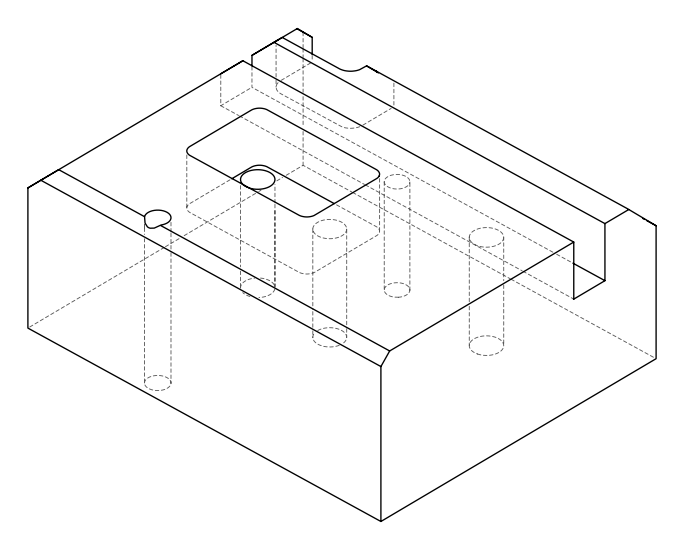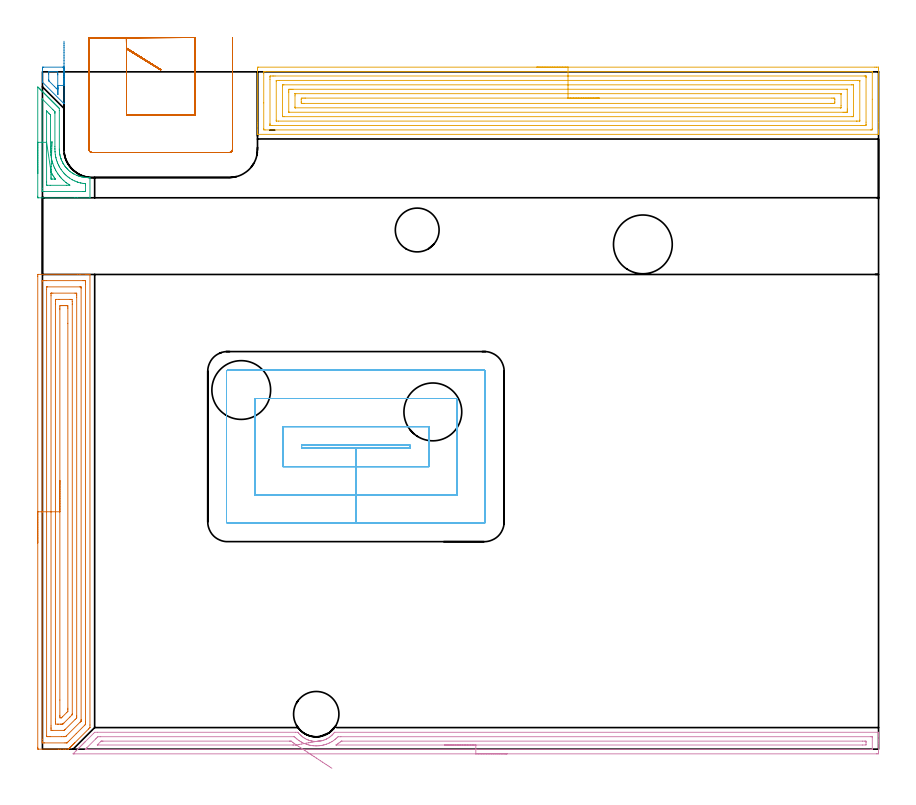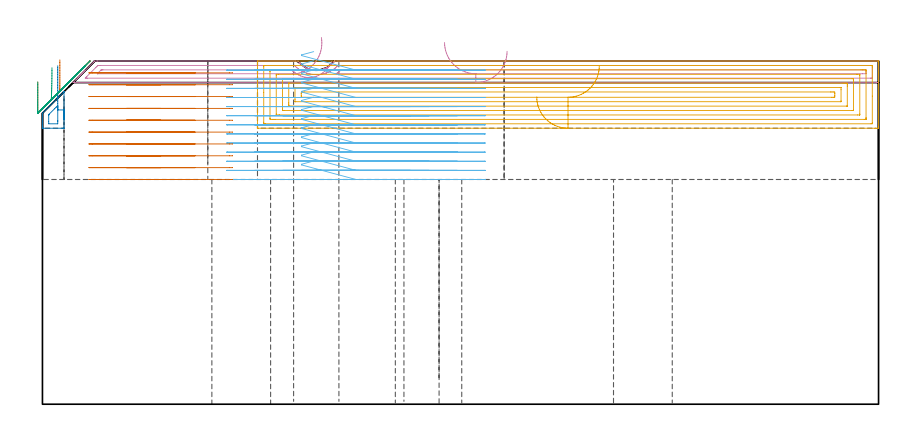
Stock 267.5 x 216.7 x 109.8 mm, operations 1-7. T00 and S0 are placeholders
(PLAN: 22 operations, 13 tool changes, 69 min)
(1 AREA_MILL | FG_CHAMFER_SURFACE | UGT0205_001 | 7.56 min | 22229 mm3)
(2 AREA_MILL_1 | FG_CHAMFER_SURFACE_1 | UGT0205_001 | 0.39 min | 3417 mm3)
(3 AREA_MILL_2 | FG_CHAMFER_SURFACE_2 | UGT0205_001 | 1.26 min | 4508 mm3)
(4 AREA_MILL_3 | FG_CHAMFER_SURFACE_3 | UGT0205_001 | 6.35 min | 6031 mm3)
(5 AREA_MILL_4 | FG_CHAMFER_SURFACE_4 | UGT0205_001 | 13.05 min | 47799 mm3)
(6 MILL_RECTANGULAR_POCKET | POCKET_RECTANGULAR_STRAIGHT | NXT0201_011 | Follow Part, ap 3, ae 75% | 18.63 min | 217166 mm3)
(7 MILL_SLOT | SLOT_PARTIAL_RECTANGULAR | NXT0201_012 | Follow Part, ap 4, ae 75% | 5.95 min | 73618 mm3)
(8 MILL_RECTANGULAR_SLOT | SLOT_RECTANGULAR | NXT0201_012 | Follow Part, ap 4, ae 75% | 12.33 min | 246366 mm3)
(9 INDEXABLE_INSERT_DRILL_THROUGH_HOLE_FROM_SOLID | STEP1HOLE | NXT0302_008 | 0.31 min | 19269 mm3)
(10 SPOT_DRILL | STEP1HOLE_1 | NXT0321_9005460120000 | 0.04 min | 19 mm3)
(11 SPOT_DRILL_1 | STEP1HOLE_2 | NXT0321_9005460120000 | 0.06 min | 186 mm3)
(12 SPOT_DRILL_2 | STEP1HOLE_3 | NXT0321_9005460120000 | 0.06 min | 132 mm3)
(13 SPOT_DRILL_3 | STEP1HOLE_4 | NXT0321_9005460120000 | 0.03 min | 63 mm3)
(14 DRILL_THROUGH_HOLE_INTO_CENTER | STEP1HOLE_1 | NXT0301_042 | 0.32 min | 2804 mm3)
(15 DRILL_TO_ENLARGE_THROUGH_HOLE | STEP1HOLE_1 | NXT0301_104 | 0.32 min | 8207 mm3)
(16 DRILL_THROUGH_HOLE_INTO_CENTER_1 | STEP1HOLE_2 | NXT0301_065 | 0.32 min | 4876 mm3)
(17 DRILL_TO_ENLARGE_THROUGH_HOLE_1 | STEP1HOLE_2 | UGT0301_256 | 0.33 min | 14879 mm3)
(18 DRILL_THROUGH_HOLE_INTO_CENTER_2 | STEP1HOLE_3 | NXT0301_065 | 0.32 min | 4855 mm3)
(19 DRILL_TO_ENLARGE_THROUGH_HOLE_2 | STEP1HOLE_3 | UGT0301_256 | 0.33 min | 14941 mm3)
(20 DRILL_BLIND_HOLE_INTO_CENTER | STEP1HOLE_4 | NXT0301_030 | 0.05 min | 217 mm3)
(21 GUN_DRILL_THROUGH_HOLE | STEP1HOLE_4 | UGT0307_001 | 0.52 min | 1968 mm3)
(22 SPADE_DRILL_TO_ENLARGE_THROUGH_HOLE | STEP1HOLE_4 | UGT0306_005 | 0.47 min | 15860 mm3)
(TOOL UGT0205_001 | Chamfer Mill 20 x 3 x 45 deg. | D20 FL50 Z2)
(TOOL NXT0201_011 | ENDMILL 12mm [2P460-1200-NA 1630] | D12 FL38 Z6)
(TOOL NXT0201_012 | ENDMILL 16mm [2P460-1600-NA 1630] | D16 FL38 Z6)
(TOOL NXT0302_008 | Index. Insert Drill 18.5mm [880-D1850L25-05] | D18.5 PA176 FL93 Z2)
(TOOL NXT0321_9005460120000 | NC Spot Drill, 142deg, 12mm, Carbide, Uncoated | D12 PA142 FL30 Z2)
(TOOL NXT0301_042 | Carbide Drill 7.1mm [860.1-0710-057A1-MM 2214] | D7.1 PA140 FL85 Z2)
(TOOL NXT0301_104 | Carbide Drill 14mm [860.1-1400-112A1-MM 2214] | D14 PA140 FL123 Z2)
(TOOL NXT0301_065 | Carbide Drill 9.4mm [860.1-0940-075A1-MM 2214] | D9.4 PA140 FL98 Z2)
(TOOL UGT0301_256 | Twist Drill 18.8 mm | D18.8 PA118 FL135 Z2)
(TOOL NXT0301_030 | Carbide Drill 5.9mm [860.1-0590-018A1-MM 2214] | D5.9 PA140 FL28 Z2)
(TOOL UGT0307_001 | Gun Drill 5 mm | D5 PA130 FL24 Z1)
(TOOL UGT0306_005 | Spade Drill 14.5mm | D14.5 PA132 FL10 Z2)
(OP 1 AREA_MILL)
G17 G21 G94 G90
T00 M6
G54
G17 G0 G90 X-1.5 Y65.95 S1061 M3
G43 Z119.8 H0
Z103.1
G94 G1 Y65.988 Z102.228 F250.
Y66.102 Z101.363
Y66.291 Z100.512
Y66.553 Z99.68
Y66.887 Z98.874
Y67.29 Z98.1
Y67.758 Z97.364
Y68.29 Z96.672
Y68.879 Z96.029
Y69.522 Z95.44
Y70.214 Z94.908
Y70.95 Z94.44
Y71.724 Z94.037
Y72.53 Z93.703
Y73.362 Z93.441
Y74.214 Z93.252
Y75.078 Z93.138
Y75.95 Z93.1
Y151.304
X-1.495 Y151.765 Z93.103
X-1.492 Y151.89 Z93.106
X-1.362 Y151.9 Z93.235
X11.25 Z105.844
X11.834 Z106.431
X12.13 Z106.726
X13.89 Z108.484
X14.481 Z109.08
X14.77 Z109.369
X14.912 Y151.899 Z109.511
X15.194 Y151.89 Z109.793
X15.2 Y151.75 Z109.8
Y7.73
X15.195 Y6.916 Z109.794
X15.194 Y6.899 Z109.792
X15.137 Y6.838 Z109.736
X14.77 Y6.469 Z109.368
X10.37 Y2.068 Z104.966
X10.235 Y1.933 Z104.832
X10.067 Y1.766 Z104.665
X9.93 Y1.628 Z104.526
X9.789 Y1.488 Z104.386
X9.633 Y1.332 Z104.231
X9.49 Y1.188 Z104.085
X9.343 Y1.042 Z103.941
X9.199 Y0.898 Z103.796
X9.05 Y0.748 Z103.645
X8.897 Y0.596 Z103.495
X8.765 Y0.463 Z103.362
X8.61 Y0.307 Z103.205
X8.45 Y0.15 Z103.048
X8.307 Y0.01 Z102.904
X8.242 Y0. Z102.841
X7.442 Z102.041
X6.85 Z101.445
X5.674 Z100.271
X5.09 Z99.684
X-1.28 Z93.317
X-1.363 Y0.002 Z93.234
X-1.492 Y0.01 Z93.105
X-1.499 Y0.139 Z93.099
X-1.5 Y0.596 Z93.1
Y75.95
X-0.086 Z94.514
X-0.085 Y149.717 Z94.515
X-0.084 Y149.815 Z94.516
X-0.082 Y149.864 Z94.518
X-0.08 Y149.881 Z94.52
X-0.057 Y149.89 Z94.543
X0.318 Y149.898 Z94.918
X0.69 Y149.899 Z95.29
X1.196 Y149.9 Z95.796
X13.01 Y149.899 Z107.61
X13.519 Y149.896 Z108.119
X13.7 Y149.89 Z108.3
X13.779 Y149.87 Z108.379
X13.784 Y149.628 Z108.384
X13.785 Y149.521 Z108.385
X13.786 Y148.734 Z108.386
X13.785 Y8.622 Z108.385
X13.783 Y8.228 Z108.383
X13.78 Y8.032 Z108.38
X13.778 Y7.94 Z108.378
X13.732 Y7.89 Z108.332
X13.579 Y7.73 Z108.179
X10.81 Y4.959 Z105.41
X8.61 Y2.759 Z103.21
X8.23 Y2.379 Z102.83
X7.977 Y2.129 Z102.577
X7.893 Y2.05 Z102.493
X7.862 Y2.024 Z102.462
X7.823 Y2.01 Z102.423
X7.73 Y2.007 Z102.33
X7.223 Y2.001 Z101.823
X0.69 Z95.29
X0.181 Y2.004 Z94.781
X0. Y2.01 Z94.6
X-0.079 Y2.03 Z94.521
X-0.084 Y2.272 Z94.516
X-0.085 Y2.379 Z94.515
X-0.086 Y3.166 Z94.514
Y75.95
X1.328 Z95.928
X1.329 Y147.09 Z95.929
X1.331 Y147.737 Z95.931
X1.334 Y147.859 Z95.934
X1.335 Y147.882 Z95.935
X1.357 Y147.89 Z95.957
X1.413 Y147.897 Z96.013
X1.57 Y147.899 Z96.17
X11.97 Z106.57
X12.13 Y147.895 Z106.73
X12.29 Y147.89 Z106.89
X12.365 Y147.875 Z106.965
X12.368 Y147.818 Z106.968
X12.369 Y147.737 Z106.969
X12.371 Y147.493 Z106.971
Y9.513
X12.369 Y9.271 Z106.969
X12.364 Y9.024 Z106.964
X12.36 Y8.97 Z106.96
X12.339 Y8.946 Z106.939
X12.284 Y8.887 Z106.884
X12.13 Y8.729 Z106.73
X12.077 Y8.676 Z106.677
X7.647 Y4.247 Z102.247
X7.562 Y4.163 Z102.162
X7.417 Y4.028 Z102.017
X7.171 Y4.01 Z101.771
X7.009 Y4.002 Z101.609
X6.85 Y4.001 Z101.45
X6.131 Y4. Z100.731
X2.45 Z97.05
X1.73 Y4.001 Z96.33
X1.57 Y4.005 Z96.17
X1.41 Y4.01 Z96.01
X1.335 Y4.025 Z95.935
X1.332 Y4.082 Z95.932
X1.33 Y4.163 Z95.93
X1.329 Y4.407 Z95.929
X1.328 Y75.95 Z95.928
X2.743 Z97.343
Y145.062
X2.745 Y145.655 Z97.345
X2.748 Y145.855 Z97.348
X2.749 Y145.883 Z97.349
X2.763 Y145.89 Z97.363
X2.813 Y145.894 Z97.413
X2.917 Y145.897 Z97.517
X3.33 Y145.9 Z97.93
X10.423 Y145.899 Z105.023
X10.79 Y145.89 Z105.39
X10.95 Y145.875 Z105.55
X10.952 Y145.784 Z105.552
X10.956 Y145.359 Z105.556
X10.957 Y145.062 Z105.557
Y144.466
Y10.702
X10.956 Y10.405 Z105.556
X10.953 Y10.108 Z105.553
X10.95 Y10.035 Z105.55
X10.945 Y10.006 Z105.545
X10.927 Y9.984 Z105.527
X10.858 Y9.911 Z105.458
X10.465 Y9.513 Z105.065
X7.316 Y6.366 Z101.916
X7.159 Y6.211 Z101.759
X7.034 Y6.089 Z101.634
X6.951 Y6.012 Z101.551
X6.85 Y6.004 Z101.45
X6.796 Y6.001 Z101.396
X3.277 Z97.877
X2.91 Y6.01 Z97.51
X2.749 Y6.025 Z97.349
X2.748 Y6.116 Z97.348
X2.744 Y6.541 Z97.344
X2.743 Y6.838 Z97.343
Y7.434
Y75.95
X4.157 Z98.757
Y142.44
X4.16 Y143.278 Z98.76
X4.162 Y143.327 Z98.762
X4.21 Y143.89 Z98.81
X4.48 Y143.896 Z99.08
X5.09 Y143.899 Z99.69
X5.357 Y143.9 Z99.957
X8.878 Y143.898 Z103.478
X9.49 Y143.89 Z104.09
X9.538 Y143.278 Z104.138
X9.54 Y143.227 Z104.14
X9.543 Y142.386 Z104.143
Y142.333
Y11.243
X9.541 Y11.189 Z104.141
X9.536 Y11.082 Z104.136
X9.531 Y11.041 Z104.131
X9.521 Y11.026 Z104.121
X9.49 Y10.991 Z104.09
X8.758 Y10.256 Z103.358
X6.85 Y8.35 Z101.45
X6.538 Y8.046 Z101.138
X6.502 Y8.013 Z101.102
X6.43 Y8.008 Z101.03
X6.277 Y8.004 Z100.877
X5.97 Y8.001 Z100.57
X5.703 Y8. Z100.303
X5.09 Y8.001 Z99.69
X4.822 Y8.002 Z99.422
X4.21 Y8.01 Z98.81
X4.162 Y8.622 Z98.762
X4.16 Y8.673 Z98.76
X4.157 Y9.513 Z98.757
Y9.567
Y75.95
X5.571 Z100.171
Y140.603
X5.572 Y141.006 Z100.172
X5.575 Y141.495 Z100.175
X5.578 Y141.892 Z100.178
X5.97 Y141.896 Z100.57
X6.451 Y141.899 Z101.051
X6.85 Y141.9 Z101.45
X7.331 Y141.899 Z101.931
X7.73 Y141.895 Z102.33
X8.122 Y141.889 Z102.722
X8.125 Y141.495 Z102.725
X8.128 Y141.091 Z102.728
X8.129 Y136.241 Z102.729
Y13.081
X8.127 Y12.678 Z102.727
X8.123 Y12.189 Z102.723
X8.122 Y12.092 Z102.722
X8.065 Y12.025 Z102.665
X7.98 Y11.935 Z102.58
X7.73 Y11.679 Z102.33
X6.457 Y10.405 Z101.057
X6.211 Y10.161 Z100.811
X6.129 Y10.083 Z100.729
X6.064 Y10.024 Z100.664
X5.97 Y10.01 Z100.57
X5.578 Y10.011 Z100.178
X5.575 Y10.405 Z100.175
X5.572 Y10.809 Z100.172
X5.571 Y15.717 Z100.171
Y75.95
Y76.822 Z100.209
Y77.686 Z100.323
Y78.538 Z100.512
Y79.37 Z100.774
Y80.176 Z101.108
Y80.95 Z101.511
Y81.686 Z101.98
Y82.378 Z102.511
Y83.021 Z103.1
Y83.61 Z103.743
Y84.142 Z104.435
Y84.61 Z105.171
Y85.013 Z105.945
Y85.347 Z106.751
Y85.609 Z107.583
Y85.798 Z108.435
Y85.912 Z109.299
Y85.95 Z110.171
G0 Z119.8
M5
M2
(OP 2 AREA_MILL_1)
G17 G21 G94 G90
T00 M6
G54
G17 G0 G90 X6.9 Y226.492 S1061 M3
G43 Z119.8 H0
Z94.15
G94 G1 Y225.849 Z93.56 F250.
Y225.157 Z93.029
Y224.421 Z92.561
Y223.648 Z92.158
Y222.842 Z91.824
Y222.01 Z91.562
Y221.158 Z91.373
Y220.293 Z91.259
Y219.421 Z91.221
Y218.55 Z91.259
Y217.685 Z91.373
Y216.833 Z91.561
Y216.001 Z91.824
Y215.195 Z92.158
Y214.421 Z92.56
Y213.686 Z93.029
Y212.994 Z93.56
Y212.35 Z94.149
Y206.538 Z99.961
Y206.51 Z99.986
X6.897
X6.888 Y206.512 Z99.983
X6.847 Y206.551 Z99.945
X6.769 Y206.631 Z99.868
X6.719 Y206.681 Z99.818
X0.001 Y213.399 Z93.101
X0. Y217.558 Z88.941
X0.005 Y218.193 Z88.307
X0.124 Y218.196 Z88.304
X0.382 Y218.2 Z88.3
X6.518
X6.879 Y218.193 Z88.302
X6.89 Y218.191 Z88.304
X6.9 Y218.172 Z88.323
Y214.511 Z91.984
Y214.124 Z92.37
Y213.351 Z93.149
Y212.35 Z94.149
X4.9 Z94.15
X4.899 Y211.463 Z95.037
Y211.328 Z95.172
X4.892 Y211.19 Z95.31
X4.88 Y210.981 Z95.519
X4.765 Y211.089 Z95.411
X4.387 Y211.463 Z95.037
X3.888 Y211.961 Z94.539
X2.135 Y213.716 Z92.784
X2.04 Y213.818 Z92.682
X2.018 Y213.844 Z92.656
X2.01 Y213.897 Z92.603
X2.005 Y213.987 Z92.513
X2.001 Y214.124 Z92.376
Y216.034 Z90.466
X2.01 Y216.785 Z89.715
X4.89
X4.899 Y216.034 Z90.466
X4.9 Y215.898 Z90.602
Y215.761 Z90.739
Y212.35 Z94.15
Y211.761 Z94.793
Y211.23 Z95.485
Y210.761 Z96.221
Y210.358 Z96.995
Y210.024 Z97.801
Y209.762 Z98.633
Y209.573 Z99.484
Y209.459 Z100.349
Y209.421 Z101.221
Y209.459 Z102.092
Y209.573 Z102.957
Y209.762 Z103.809
Y210.024 Z104.641
Y210.358 Z105.447
Y210.761 Z106.221
Y211.23 Z106.957
Y211.761 Z107.649
Y212.35 Z108.292
G0 Z119.8
M5
M2
(OP 3 AREA_MILL_2)
G17 G21 G94 G90
T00 M6
G54
G17 G0 G90 X-1.5 Y184.15 S1061 M3
G43 Z119.8 H0
Z103.1
G94 G1 Y184.188 Z102.228 F250.
Y184.302 Z101.364
Y184.491 Z100.512
Y184.753 Z99.68
Y185.087 Z98.874
Y185.49 Z98.1
Y185.958 Z97.364
Y186.489 Z96.672
Y187.079 Z96.029
Y187.722 Z95.44
Y188.414 Z94.908
Y189.15 Z94.44
Y189.924 Z94.037
Y190.73 Z93.703
Y191.562 Z93.441
Y192.413 Z93.252
Y193.278 Z93.138
Y194.15 Z93.1
Y211.691
X-1.492 Y211.881 Z93.106
X-1.297 Y211.697 Z93.303
X-1.267 Y211.667 Z93.333
X-1.07 Y211.471 Z93.527
X-1.002 Y211.402 Z93.597
X-0.845 Y211.245 Z93.754
X-0.776 Y211.178 Z93.82
X-0.707 Y211.107 Z93.892
X-0.553 Y210.953 Z94.046
X-0.483 Y210.885 Z94.113
X-0.412 Y210.813 Z94.187
X-0.261 Y210.662 Z94.338
X-0.19 Y210.591 Z94.407
X-0.117 Y210.518 Z94.482
X0.031 Y210.37 Z94.63
X0.104 Y210.298 Z94.7
X0.178 Y210.223 Z94.777
X0.322 Y210.078 Z94.921
X0.397 Y210.005 Z94.993
X0.473 Y209.928 Z95.072
X0.614 Y209.786 Z95.213
X0.69 Y209.711 Z95.287
X0.767 Y209.633 Z95.367
X0.906 Y209.495 Z95.505
X0.984 Y209.418 Z95.58
X1.062 Y209.338 Z95.662
X1.198 Y209.203 Z95.797
X1.277 Y209.125 Z95.873
X1.357 Y209.043 Z95.956
X1.489 Y208.911 Z96.089
X1.57 Y208.831 Z96.167
X1.652 Y208.748 Z96.251
X1.781 Y208.619 Z96.38
X1.864 Y208.538 Z96.46
X1.947 Y208.453 Z96.546
X2.073 Y208.328 Z96.672
X2.157 Y208.245 Z96.753
X2.242 Y208.158 Z96.841
X2.365 Y208.036 Z96.964
X2.45 Y207.952 Z97.046
X2.537 Y207.863 Z97.136
X2.656 Y207.744 Z97.256
X2.744 Y207.658 Z97.34
X2.832 Y207.568 Z97.431
X2.948 Y207.452 Z97.547
X3.037 Y207.365 Z97.633
X3.127 Y207.274 Z97.726
X3.24 Y207.16 Z97.839
X3.33 Y207.072 Z97.926
X3.422 Y206.979 Z98.021
X3.532 Y206.869 Z98.131
X3.624 Y206.778 Z98.22
X3.717 Y206.684 Z98.316
X3.823 Y206.577 Z98.423
X3.917 Y206.485 Z98.513
X4.011 Y206.389 Z98.611
X4.115 Y206.285 Z98.714
X4.21 Y206.192 Z98.806
X4.306 Y206.094 Z98.906
X4.407 Y205.993 Z99.006
X4.503 Y205.898 Z99.1
X4.601 Y205.799 Z99.201
X4.699 Y205.702 Z99.298
X4.797 Y205.605 Z99.393
X4.896 Y205.504 Z99.496
X4.99 Y205.41 Z99.59
X5.09 Y205.312 Z99.686
X5.191 Y205.209 Z99.79
X5.265 Y205.133 Z99.864
X5.405 Y204.988 Z99.995
X5.4 Y204.345 Z100.
X5.404 Y191.946 Z100.001
X5.405 Y191.891 Z100.002
X5.41 Y191.753
X5.416 Y191.505 Z100.01
X5.438 Y191.164 Z100.035
X5.446 Y191.064 Z100.042
X5.498 Y190.622 Z100.096
X5.572 Y190.182 Z100.168
X5.575 Y190.169 Z100.171
X5.641 Y189.848 Z100.241
X5.724 Y189.516 Z100.323
X5.789 Y189.3 Z100.387
X5.918 Y188.919 Z100.517
X5.939 Y188.858 Z100.537
X5.97 Y188.778 Z100.568
X6.108 Y188.419 Z100.708
X6.321 Y187.957 Z100.917
X6.496 Y187.606 Z101.096
X6.531 Y187.537 Z101.131
X6.599 Y187.417 Z101.199
X6.839 Y187.032 Z101.438
X7.092 Y186.655 Z101.691
X7.143 Y186.586 Z101.743
X7.281 Y186.402 Z101.878
X7.476 Y186.157 Z102.072
X7.58 Y186.04 Z102.175
X7.73 Y185.869 Z102.326
X7.813 Y185.773 Z102.411
X7.84 Y185.745 Z102.439
X7.915 Y185.668 Z102.514
X8.023 Y185.559 Z102.619
X8.078 Y185.502 Z102.675
X8.352 Y185.243 Z102.948
X8.759 Y184.892 Z103.358
X8.989 Y184.712 Z103.589
X9.226 Y184.542 Z103.825
X9.415 Y184.418 Z104.015
X9.645 Y184.267 Z104.245
X9.766 Y184.194 Z104.366
X9.93 Y184.097 Z104.526
X10.074 Y184.01 Z104.672
X10.977 Y183.589 Z105.576
X11.413 Y183.419 Z106.012
X11.593 Y183.36 Z106.192
X11.853 Y183.277 Z106.451
X12.13 Y183.201 Z106.727
X12.393 Y183.128 Z106.992
X12.563 Y183.094 Z107.163
X12.728 Y183.061 Z107.328
X13.01 Y183.016 Z107.608
X13.166 Y182.991 Z107.764
X13.22 Y182.985 Z107.819
X13.605 Y182.941 Z108.202
X13.89 Y182.923 Z108.486
X14.043 Y182.913 Z108.639
X14.253 Y182.908 Z108.849
X14.481 Y182.902 Z109.077
X14.77 Y182.901 Z109.364
X14.956 Y182.899 Z109.551
X15.196 Y182.89 Z109.79
X15.2 Y182.648 Z109.8
Y176.455
X15.195 Y176.41 Z109.793
X15.093 Y176.4 Z109.691
X11.14 Z105.739
X10.37 Z104.963
X-1.28 Z93.316
X-1.459 Y176.404 Z93.137
X-1.492 Y176.41 Z93.104
X-1.498 Y176.444 Z93.098
X-1.5 Y176.897 Z93.1
Y194.15
X-0.086 Z94.514
X-0.085 Y207.863 Z94.515
X-0.083 Y207.964 Z94.517
X-0.08 Y208.012 Z94.52
X-0.079 Y208.017 Z94.521
X-0.067 Y208.009 Z94.533
X-0.024 Y207.971 Z94.576
X0.087 Y207.863 Z94.687
X3.33 Y204.62 Z97.93
X3.623 Y204.324 Z98.223
X3.921 Y204.018 Z98.521
X3.979 Y203.949 Z98.579
X3.981 Y203.912 Z98.581
X3.984 Y203.83 Z98.584
X3.986 Y203.666 Z98.586
Y203.44
X3.988 Y192.823 Z98.588
X3.991 Y192.159 Z98.591
X3.995 Y191.938 Z98.595
X4.017 Y191.248 Z98.617
X4.031 Y191.053 Z98.631
X4.11 Y190.27 Z98.71
X4.124 Y190.169 Z98.724
X4.21 Y189.642 Z98.81
X4.285 Y189.284 Z98.885
X4.294 Y189.242 Z98.894
X4.308 Y189.186 Z98.908
X4.428 Y188.739 Z99.028
X4.533 Y188.399 Z99.133
X4.701 Y187.906 Z99.301
X4.854 Y187.514 Z99.454
X5.09 Y186.972 Z99.69
X5.22 Y186.695 Z99.82
X5.253 Y186.63 Z99.853
X5.43 Y186.288 Z100.03
X5.765 Y185.745 Z100.365
X5.97 Y185.435 Z100.57
X6.388 Y184.86 Z100.988
X6.85 Y184.313 Z101.45
X7.01 Y184.136 Z101.61
X7.163 Y183.975 Z101.763
X7.453 Y183.697 Z102.053
X7.73 Y183.447 Z102.33
X8.153 Y183.091 Z102.753
X8.61 Y182.752 Z103.21
X9.459 Y182.206 Z104.059
X9.49 Y182.188 Z104.09
X9.534 Y182.162 Z104.134
X10.37 Y181.776 Z104.97
X11.1 Y181.471 Z105.7
X11.25 Y181.421 Z105.85
X11.559 Y181.321 Z106.159
X12.13 Y181.173 Z106.73
X12.322 Y181.127 Z106.922
X13.01 Y181.013 Z107.61
X13.363 Y180.966 Z107.963
X13.677 Y180.929 Z108.277
X13.736 Y180.921 Z108.336
X13.779 Y180.903 Z108.379
X13.781 Y180.836 Z108.381
X13.785 Y180.542 Z108.385
Y178.667
X13.782 Y178.472 Z108.382
X13.779 Y178.425 Z108.379
X13.777 Y178.41 Z108.377
X13.717 Y178.407 Z108.317
X13.541 Y178.403 Z108.141
X13.275 Y178.4 Z107.875
X13.01 Z107.61
X0.425 Z95.025
X0.159 Y178.403 Z94.759
X-0.018 Y178.407 Z94.582
X-0.077 Y178.41 Z94.523
X-0.079 Y178.425 Z94.521
X-0.082 Y178.472 Z94.518
X-0.084 Y178.667 Z94.516
X-0.086 Y179.447 Z94.514
Y194.15
X1.328 Z95.928
X1.329 Y203.926 Z95.929
X1.332 Y204.088 Z95.932
X1.335 Y204.144 Z95.935
X1.337 Y204.152 Z95.937
X1.346 Y204.145 Z95.946
X1.406 Y204.09 Z96.006
X1.57 Y203.93 Z96.17
X2.059 Y203.44 Z96.659
X2.45 Y203.039 Z97.05
X2.565 Y202.917 Z97.165
X2.569 Y202.677 Z97.169
X2.571 Y202.555 Z97.171
X2.574 Y192.699 Z97.174
X2.577 Y191.938 Z97.177
X2.58 Y191.808 Z97.18
X2.61 Y191.053 Z97.21
X2.621 Y190.881 Z97.221
X2.693 Y190.169 Z97.293
X2.723 Y189.895 Z97.323
X2.822 Y189.284 Z97.422
X2.914 Y188.818 Z97.514
X3.011 Y188.399 Z97.611
X3.092 Y188.084 Z97.692
X3.225 Y187.62 Z97.825
X3.259 Y187.514 Z97.859
X3.33 Y187.308 Z97.93
X3.584 Y186.63 Z98.184
X3.766 Y186.191 Z98.366
X3.972 Y185.745 Z98.572
X4.21 Y185.268 Z98.81
X4.438 Y184.86 Z99.038
X4.795 Y184.272 Z99.395
X4.997 Y183.975 Z99.597
X5.09 Y183.846 Z99.69
X5.41 Y183.415 Z100.01
X5.673 Y183.091 Z100.273
X5.81 Y182.93 Z100.41
X5.97 Y182.747 Z100.57
X6.491 Y182.206 Z101.091
X6.85 Y181.869 Z101.45
X7.494 Y181.321 Z102.094
X7.73 Y181.147 Z102.33
X8.301 Y180.747 Z102.901
X8.61 Y180.545 Z103.21
X8.775 Y180.436 Z103.375
X8.641 Y180.405 Z103.241
X8.61 Y180.403 Z103.21
X7.766 Y180.4 Z102.366
X2.486 Z97.086
X1.605 Y180.402 Z96.205
X1.57 Y180.405 Z96.17
X1.335 Y180.436 Z95.935
X1.333 Y180.676 Z95.933
X1.329 Y181.321 Z95.929
Y181.564
X1.328 Y194.15 Z95.928
X2.749 Y184.657 Z97.349
X2.828 Y184.539 Z97.428
X2.848 Y184.505 Z97.448
X2.901 Y184.407 Z97.501
X3.13 Y183.975 Z97.73
X3.33 Y183.617 Z97.93
X3.654 Y183.091 Z98.254
X3.871 Y182.75 Z98.471
X4.095 Y182.413 Z98.695
X4.096 Y182.41 Z98.696
X4.084 Y182.407 Z98.684
X4.043 Y182.403 Z98.643
X3.938 Y182.401 Z98.538
X3.137 Y182.4 Z97.737
X2.915 Y182.403 Z97.515
X2.804 Y182.407 Z97.404
X2.754 Y182.41 Z97.354
X2.75 Y182.442 Z97.35
X2.745 Y182.794 Z97.345
X2.743 Y183.091 Z97.343
Y183.681
Y183.975
X2.744 Y184.378 Z97.344
X2.746 Y184.563 Z97.346
X2.749 Y184.657 Z97.349
X2.776 Y185.527 Z97.414
X2.802 Y186.387 Z97.554
X2.827 Y187.232 Z97.768
X2.852 Y188.056 Z98.056
X2.877 Y188.851 Z98.414
X2.9 Y189.612 Z98.84
X2.922 Y190.333 Z99.331
X2.942 Y191.008 Z99.883
X2.961 Y191.633 Z100.491
X2.978 Y192.202 Z101.152
X2.994 Y192.711 Z101.86
X3.007 Y193.157 Z102.61
X3.019 Y193.536 Z103.395
X3.028 Y193.845 Z104.211
X3.036 Y194.082 Z105.051
X3.041 Y194.245 Z105.908
X3.043 Y194.333 Z106.776
X3.044 Y194.344 Z107.648
G0 Z119.8
M5
M2
(OP 4 AREA_MILL_3)
G17 G21 G94 G90
T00 M6
G54
G17 G0 G90 X148.65 Y-1.5 S1061 M3
G43 Z119.8 H0
Z112.9
G94 G1 X148.612 Z112.028 F250.
X148.498 Z111.164
X148.309 Z110.312
X148.047 Z109.48
X147.713 Z108.674
X147.31 Z107.9
X146.842 Z107.164
X146.311 Z106.472
X145.721 Z105.829
X145.078 Z105.24
X144.386 Z104.709
X143.65 Z104.24
X142.876 Z103.837
X142.07 Z103.503
X141.238 Z103.241
X140.387 Z103.052
X139.522 Z102.938
X138.65 Z102.9
X10.307
X9.975 Y-1.498 Z102.902
X9.814 Y-1.495 Z102.905
X9.808 Y-1.492 Z102.907
X10.766 Y-0.533 Z103.864
X10.868 Y-0.43 Z103.966
X11.198 Y-0.102 Z104.298
X11.419 Y0.119 Z104.518
X11.642 Y0.343 Z104.741
X11.762 Y0.463 Z104.86
X11.934 Y0.635 Z105.033
X12.209 Y0.909 Z105.307
X12.371 Y1.073 Z105.468
X12.53 Y1.231 Z105.629
X12.655 Y1.356 Z105.754
X12.809 Y1.512 Z105.907
X12.96 Y1.661 Z106.059
X13.102 Y1.803 Z106.201
X13.248 Y1.95 Z106.346
X13.39 Y2.091 Z106.489
X13.549 Y2.25 Z106.648
X13.686 Y2.388 Z106.784
X16.317 Y5.018 Z109.416
X16.676 Y5.373 Z109.773
X16.699 Y5.393 Z109.793
X17.57 Y5.4 Z109.8
X81.014
X81.768 Y5.396 Z109.79
X81.908 Y5.215 Z109.615
X81.948 Y5.164 Z109.563
X82.306 Y4.758 Z109.154
X82.338 Y4.726 Z109.122
X82.567 Y4.493 Z108.889
X82.801 Y4.276 Z108.672
X82.841 Y4.239 Z108.635
X83.277 Y3.886 Z108.284
X83.502 Y3.726 Z108.125
X83.734 Y3.574 Z107.971
X84.176 Y3.322 Z107.719
X84.547 Y3.132 Z107.532
X84.627 Y3.092 Z107.492
X84.802 Y3.015 Z107.414
X85.035 Y2.929 Z107.326
X85.159 Y2.883 Z107.279
X85.52 Y2.765 Z107.16
X85.71 Y2.715 Z107.111
X85.929 Y2.659 Z107.051
X85.965 Y2.649 Z107.043
X86.147 Y2.61 Z107.009
X86.16 Y2.607 Z107.006
X86.413 Y2.559 Z106.951
X86.859 Y2.497 Z106.893
X87.053 Y2.483 Z106.879
X87.305 Y2.468 Z106.856
X87.337 Z106.855
X87.46 Y2.466 Z106.854
X87.503 Y2.467 Z106.851
X87.56 Y2.466
X87.601 Y2.465 Z106.853
X87.622
X87.7 Y2.464 Z106.851
X87.752
X88.163 Y2.485 Z106.875
X88.199 Y2.487 Z106.878
X88.26 Y2.493 Z106.886
X88.312 Y2.498 Z106.894
X88.525 Y2.52 Z106.92
X88.646 Y2.534 Z106.934
X89.092 Y2.613 Z107.012
X89.54 Y2.725 Z107.122
X89.95 Y2.852 Z107.25
X89.985 Y2.863 Z107.261
X90.394 Y3.017 Z107.412
X90.634 Y3.128 Z107.526
X90.844 Y3.226 Z107.624
X90.877 Y3.242 Z107.64
X91.329 Y3.497 Z107.892
X91.77 Y3.775 Z108.173
X91.925 Y3.886 Z108.285
X92.301 Y4.194 Z108.592
X92.663 Y4.518 Z108.915
X92.723 Y4.58 Z108.977
X92.895 Y4.757 Z109.155
X93.078 Y4.965 Z109.364
X93.201 Y5.106 Z109.505
X93.401 Y5.356 Z109.752
X93.43 Y5.381 Z109.776
X93.482 Y5.392 Z109.789
X93.502 Y5.395 Z109.794
X267.326 Y5.4 Z109.8
X267.49 Y5.398 Z109.789
X267.497 Y5.253 Z109.646
X267.5 Y5.102 Z109.501
Y4.825 Z109.225
Y4.141 Z108.536
Y2.923 Z107.319
Y2.388 Z106.783
Y1.779 Z106.174
Y-0.851 Z103.546
X267.496 Y-1.118 Z103.279
X267.49 Y-1.492 Z102.905
X267.264 Y-1.496 Z102.902
X266.879 Y-1.5 Z102.9
X138.65
Y-0.086 Z104.314
X14.457 Y-0.085 Z104.315
X13.996 Y-0.083 Z104.317
X13.831 Y-0.079 Z104.321
X13.69 Y-0.072 Z104.328
X13.753 Y-0.003 Z104.397
X13.832 Y0.08 Z104.48
X13.996 Y0.246 Z104.646
X14.192 Y0.443 Z104.843
X17.014 Y3.265 Z107.665
X17.29 Y3.539 Z107.939
X17.57 Y3.817 Z108.217
X17.738 Y3.976 Z108.376
X18.464 Y3.984 Z108.384
X18.623 Y3.985 Z108.385
X80.463
X80.555 Y3.984 Z108.384
X80.6 Y3.981 Z108.381
X80.618 Y3.979 Z108.379
X80.66 Y3.941 Z108.341
X81.014 Y3.61 Z108.01
X81.4 Y3.265 Z107.665
X81.908 Y2.863 Z107.263
X82.192 Y2.665 Z107.065
X82.635 Y2.388 Z106.788
X82.801 Y2.291 Z106.691
X83.029 Y2.165 Z106.565
X83.695 Y1.844 Z106.244
X83.834 Y1.785 Z106.185
X84.581 Y1.512 Z105.912
X84.592 Y1.508 Z105.908
X85.115 Y1.368 Z105.768
X85.482 Y1.28 Z105.68
X85.78 Y1.219 Z105.619
X86.376 Y1.128 Z105.528
X86.812 Y1.084 Z105.484
X87.269 Y1.055 Z105.455
X87.74 Y1.05 Z105.45
X88.163 Y1.069 Z105.469
X88.582 Y1.101 Z105.501
X89.056 Y1.157 Z105.557
X89.364 Y1.21 Z105.61
X89.633 Y1.259 Z105.659
X89.95 Y1.332 Z105.732
X90.095 Y1.369 Z105.769
X90.608 Y1.512 Z105.912
X90.787 Y1.567 Z105.967
X90.811 Y1.575 Z105.975
X90.844 Y1.587 Z105.987
X91.43 Y1.813 Z106.213
X91.737 Y1.955 Z106.355
X92.035 Y2.096 Z106.496
X92.571 Y2.388 Z106.788
X92.631 Y2.424 Z106.824
X93.147 Y2.758 Z107.158
X93.524 Y3.038 Z107.438
X93.651 Y3.14 Z107.54
X93.799 Y3.265 Z107.665
X94.123 Y3.554 Z107.954
X94.418 Y3.822 Z108.222
X94.588 Y3.975 Z108.375
X95.311 Y3.979 Z108.379
X95.476 Y3.98 Z108.38
X265.092 Y3.985 Z108.385
X265.252 Y3.984 Z108.384
X265.446 Y3.98 Z108.38
X265.487 Y3.979 Z108.379
X265.492 Y3.952 Z108.352
X265.496 Y3.92 Z108.32
X265.499 Y3.741 Z108.141
X265.5 Y0.235 Z104.635
X265.498 Y0.101 Z104.501
X265.494 Y-0.005 Z104.395
X265.49 Y-0.072 Z104.328
X265.457 Y-0.079 Z104.321
X265.092 Y-0.084 Z104.316
X264.932 Y-0.085 Z104.315
X138.65 Y-0.086 Z104.314
Y1.328 Z105.728
X94.106 Y1.329 Z105.729
X94.007 Y1.33 Z105.73
X93.941 Y1.333 Z105.733
X93.926 Y1.334 Z105.734
X94.418 Y1.661 Z106.061
X94.844 Y1.97 Z106.37
X95.311 Y2.332 Z106.732
X95.343 Y2.358 Z106.758
X95.58 Y2.555 Z106.955
X95.625 Y2.559 Z106.959
X95.721 Y2.564 Z106.964
X95.842 Y2.566 Z106.966
X262.411 Y2.571 Z106.971
X263.119 Y2.57 Z106.97
X263.304 Y2.568 Z106.968
X263.482 Y2.565 Z106.965
X263.49 Y2.388 Z106.788
X263.496 Y2.2 Z106.6
X263.49 Y1.512 Z105.912
X263.484 Y1.336 Z105.736
X262.411 Y1.329 Z105.729
X138.65 Y1.328 Z105.728
X137.779 Z105.767
X136.914 Z105.88
X136.062 Z106.069
X135.23 Z106.332
X134.424 Z106.665
X133.65 Z107.068
X132.914 Z107.537
X132.222 Z108.068
X131.579 Z108.657
X130.99 Z109.301
X130.459 Z109.993
X129.99 Z110.728
X129.587 Z111.502
X129.253 Z112.308
X128.991 Z113.14
X128.802 Z113.992
X128.688 Z114.857
X128.65 Z115.728
G0 X89.245 Y2.775 Z117.329
G1 X89.357 Y2.795 Z116.464
X89.394 Y2.802 Z115.592
X89.357 Y2.795 Z114.721
X89.244 Y2.775 Z113.856
X89.058 Y2.742 Z113.004
X88.8 Y2.695 Z112.172
X88.471 Y2.637 Z111.366
X88.075 Y2.566 Z110.593
X87.613 Y2.483 Z109.857
X87.09 Y2.389 Z109.165
X86.51 Y2.286 Z108.522
X85.877 Y2.172 Z107.933
X85.195 Y2.05 Z107.402
X84.471 Y1.921 Z106.933
X83.709 Y1.784 Z106.53
X82.916 Y1.642 Z106.197
X82.097 Y1.496 Z105.935
X81.258 Y1.346 Z105.746
X81.195 Y1.335 Z105.735
X81.115 Y1.332 Z105.732
X81.014 Y1.33 Z105.73
X80.307 Y1.329 Z105.729
X80.121 Y1.328 Z105.728
X17.756 Y1.329 Z105.729
X17.597 Y1.33 Z105.73
X17.57 Y1.332 Z105.732
X17.551 Y1.335 Z105.735
X17.559 Y1.351 Z105.751
X17.57 Y1.369 Z105.769
X17.641 Y1.442 Z105.842
X17.711 Y1.512 Z105.912
X18.589 Y2.388 Z106.788
X18.745 Y2.536 Z106.936
X18.773 Y2.562 Z106.962
X18.859 Y2.566 Z106.966
X18.983 Y2.569 Z106.969
X19.171 Y2.571 Z106.971
X19.357
X79.04
X79.227
X79.414 Y2.568 Z106.968
X79.538 Y2.565 Z106.965
X79.616 Y2.557 Z106.957
X80.121 Y2.151 Z106.551
X80.486 Y1.868 Z106.268
X81.005 Y1.512 Z105.912
X81.014 Y1.505 Z105.905
X81.258 Y1.346 Z105.746
X81.911 Y0.916 Z105.359
X82.59 Y0.469 Z105.042
X83.289 Y0.008 Z104.797
X84.004 Y-0.462 Z104.626
X84.728 Y-0.939 Z104.53
X85.456 Y-1.419 Z104.51
X86.183 Y-1.898 Z104.566
X86.903 Y-2.372 Z104.698
X87.611 Y-2.838 Z104.905
X88.302 Y-3.293 Z105.184
X88.969 Y-3.732 Z105.535
X89.608 Y-4.153 Z105.953
X90.214 Y-4.552 Z106.437
X90.783 Y-4.927 Z106.983
X91.31 Y-5.274 Z107.585
X91.791 Y-5.591 Z108.24
X92.222 Y-5.875 Z108.943
X92.601 Y-6.124 Z109.689
G0 Z119.8
M5
M2
(OP 5 AREA_MILL_4)
G17 G21 G94 G90
T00 M6
G54
G17 G0 G90 X158.15 Y218.2 S1061 M3
G43 Z119.8 H0
Z98.3
G94 G1 X158.188 Z97.428 F250.
X158.302 Z96.563
X158.491 Z95.712
X158.753 Z94.88
X159.087 Z94.074
X159.49 Z93.3
X159.959 Z92.564
X160.49 Z91.872
X161.079 Z91.229
X161.722 Z90.64
X162.414 Z90.108
X163.15 Z89.64
X163.924 Z89.237
X164.73 Z88.903
X165.562 Z88.641
X166.414 Z88.452
X167.278 Z88.338
X168.15 Z88.3
X266.336
X266.88 Y218.199 Z88.301
X267.418 Y218.194 Z88.303
X267.492 Y218.192 Z88.306
X267.5 Y217.66 Z88.838
Y200.52 Z105.976
Y198.128 Z108.367
Y197.44 Z109.06
Y197.119 Z109.381
Y196.737 Z109.754
X267.491 Y196.703 Z109.788
X267.327 Y196.7 Z109.8
X68.973
X68.809 Y196.703 Z109.788
X68.8 Y196.737 Z109.754
Y197.119 Z109.381
Y197.44 Z109.06
Y198.128 Z108.367
Y199.36 Z107.137
Y199.904 Z106.591
Y200.52 Z105.976
Y217.66 Z88.838
X68.802 Y217.934 Z88.564
X68.81 Y218.192 Z88.306
X69.07 Y218.199 Z88.299
X168.15 Y218.2 Z88.3
Y216.786 Z89.714
X265.093 Y216.785 Z89.715
X265.49 Y216.772 Z89.728
X265.499 Y216.369 Z90.131
X265.5 Y207.934 Z98.566
X265.499 Y198.613 Z107.887
X265.49 Y198.128 Z108.372
X265.107 Y198.115 Z108.385
X265.093 Y198.114 Z108.386
X71.207 Y198.115 Z108.385
X70.81 Y198.128 Z108.372
X70.801 Y198.531 Z107.969
X70.8 Y206.764 Z99.736
X70.801 Y216.287 Z90.213
X70.81 Y216.772 Z89.728
X71.193 Y216.786 Z89.714
X71.207
X168.15
Y215.372 Z91.128
X262.929 Y215.371 Z91.129
X263.306 Y215.37 Z91.13
X263.432 Y215.367 Z91.133
X263.475 Y215.365 Z91.135
X263.49 Y215.36 Z91.14
X263.493 Y215.317 Z91.183
X263.497 Y215.189 Z91.311
X263.499 Y214.996 Z91.504
X263.5 Y214.804 Z91.696
Y200.599 Z105.901
X263.498 Y199.904 Z106.596
X263.496 Y199.716 Z106.784
X263.485 Y199.536 Z106.964
X263.306 Y199.533 Z106.967
X262.789 Y199.53 Z106.97
X262.413 Y199.529 Z106.971
X261.897 Y199.528 Z106.972
X73.371 Y199.529 Z106.971
X72.994 Y199.53 Z106.97
X72.868 Y199.533 Z106.967
X72.825 Y199.535 Z106.965
X72.81 Y199.541 Z106.959
X72.807 Y199.583 Z106.917
X72.803 Y199.711 Z106.789
X72.801 Y199.904 Z106.596
X72.8 Y200.096 Z106.404
Y214.301 Z92.199
X72.802 Y214.996 Z91.504
X72.804 Y215.185 Z91.315
X72.815 Y215.365 Z91.135
X72.994 Y215.367 Z91.133
X73.511 Y215.37 Z91.13
X73.887 Y215.371 Z91.129
X74.403 Y215.372 Z91.128
X168.15
Y213.957 Z92.543
X260.778
X261.406 Y213.952 Z92.548
X261.478 Y213.95 Z92.55
X261.49 Y213.946 Z92.554
X261.494 Y213.924 Z92.576
X261.497 Y213.872 Z92.628
X261.499 Y213.661 Z92.839
Y201.245 Z105.255
X261.496 Y201.028 Z105.472
X261.493 Y200.974 Z105.526
X261.49 Y200.952 Z105.548
X261.471 Y200.95 Z105.55
X261.363 Y200.946 Z105.554
X260.626 Y200.943 Z105.557
X260.474
X75.522
X74.894 Y200.948 Z105.552
X74.822 Y200.95 Z105.55
X74.81 Y200.954 Z105.546
X74.806 Y200.976 Z105.524
X74.803 Y201.028 Z105.472
X74.801 Y201.239 Z105.261
Y213.655 Z92.845
X74.804 Y213.872 Z92.628
X74.807 Y213.926 Z92.574
X74.81 Y213.948 Z92.552
X74.829 Y213.95 Z92.55
X74.937 Y213.954 Z92.546
X75.674 Y213.957 Z92.543
X75.826
X168.15
Y212.543 Z93.957
X258.839
X259.05 Y212.542 Z93.958
X259.473 Y212.538 Z93.962
X259.492 Y212.536 Z93.964
X259.495 Y212.533 Z93.967
X259.498 Y212.517 Z93.983
X259.5 Y212.485 Z94.015
Y212.427 Z94.073
Y202.798 Z103.702
X259.497 Y202.567 Z103.933
X259.492 Y202.403 Z104.097
X259.49 Y202.368 Z104.132
X259.402 Y202.364 Z104.136
X259.262 Y202.36 Z104.14
X259.05 Y202.358 Z104.142
X77.461 Y202.357 Z104.143
X77.25 Y202.358 Z104.142
X76.827 Y202.362 Z104.138
X76.808 Y202.364 Z104.136
X76.805 Y202.367 Z104.133
X76.802 Y202.383 Z104.117
X76.8 Y202.567 Z103.933
X76.801 Y212.102 Z94.398
X76.803 Y212.333 Z94.167
X76.808 Y212.497 Z94.003
X76.81 Y212.532 Z93.968
X76.898 Y212.536 Z93.964
X77.038 Y212.54 Z93.96
X77.25 Y212.543 Z93.957
X168.15
Y211.129 Z95.371
X257.371 Y211.128 Z95.372
X257.446 Y211.127 Z95.373
X257.482 Y211.123 Z95.377
X257.49 Y211.121 Z95.379
X257.493 Y211.112 Z95.388
X257.499 Y211.001 Z95.499
X257.5 Y204.786 Z101.714
X257.496 Y204.343 Z102.157
X257.491 Y203.906 Z102.594
X257.474 Y203.778 Z102.722
X257.339 Y203.776 Z102.724
X257.052 Y203.773 Z102.727
X256.733 Y203.771 Z102.729
X256.158
X78.929 Y203.772 Z102.728
X78.854 Y203.773 Z102.727
X78.819 Y203.777 Z102.723
X78.81 Y203.779 Z102.721
X78.807 Y203.788 Z102.712
X78.801 Y203.899 Z102.601
X78.8 Y210.115 Z96.385
X78.804 Y210.557 Z95.943
X78.809 Y210.994 Z95.506
X78.826 Y211.122 Z95.378
X78.961 Y211.124 Z95.376
X79.248 Y211.127 Z95.373
X79.567 Y211.129 Z95.371
X80.142
X168.15
Y209.715 Z96.785
X255.31 Y209.714 Z96.786
X255.401 Y209.713 Z96.787
X255.461 Y209.71 Z96.79
X255.492 Y209.706 Z96.794
X255.494 Y209.702 Z96.798
X255.497 Y209.67 Z96.83
X255.5 Y209.436 Z97.064
Y205.885 Z100.615
X255.496 Y205.231 Z101.269
X255.494 Y205.202 Z101.298
X255.492 Y205.194 Z101.306
X255.446 Y205.19 Z101.31
X255.356 Y205.187 Z101.313
X255.31 Y205.186 Z101.314
X255.265 Y205.185 Z101.315
X80.99 Y205.186 Z101.314
X80.899 Y205.187 Z101.313
X80.839 Y205.191 Z101.309
X80.808 Y205.194 Z101.306
X80.806 Y205.198 Z101.302
X80.803 Y205.231 Z101.269
X80.8 Y205.464 Z101.036
Y209.015 Z97.485
X80.804 Y209.67 Z96.83
X80.806 Y209.698 Z96.802
X80.809 Y209.707 Z96.793
X80.854 Y209.71 Z96.79
X80.944 Y209.714 Z96.786
X80.99 Y209.715 Z96.785
X81.035
X168.15
Y208.301 Z98.199
X252.584 Y208.3 Z98.2
X253.07 Y208.299 Z98.201
X253.478 Y208.293 Z98.207
X253.499 Y207.894 Z98.606
X253.5 Y207.872 Z98.628
Y207.006 Z99.494
Y206.985 Z99.515
X253.478 Y206.607 Z99.893
X252.992 Y206.601 Z99.899
X252.584 Y206.6 Z99.9
X252.1
X83.716
X83.23 Y206.601 Z99.899
X82.822 Y206.607 Z99.893
X82.801 Y207.006 Z99.494
X82.8 Y207.028 Z99.472
Y207.894 Z98.606
X82.801 Y207.916 Z98.584
X82.822 Y208.293 Z98.207
X83.308 Y208.299 Z98.201
X83.716 Y208.3 Z98.2
X84.2 Y208.301 Z98.199
X168.15
X169.022 Z98.238
X169.887 Z98.351
X170.738 Z98.54
X171.57 Z98.803
X172.376 Z99.136
X173.15 Z99.539
X173.886 Z100.008
X174.578 Z100.539
X175.221 Z101.128
X175.81 Z101.772
X176.342 Z102.464
X176.81 Z103.199
X177.213 Z103.973
X177.547 Z104.779
X177.809 Z105.611
X177.998 Z106.463
X178.112 Z107.328
X178.15 Z108.199
G0 Z119.8
M5
M2
(OP 6 MILL_RECTANGULAR_POCKET)
G17 G21 G94 G90
T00 M6
G54
G17 G0 G90 X86.776 Y97.2 S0 M3
G43 Z119.8 H1
Z112.8
G94 G1 X82.9 Z111.761 F250.
Y96.4 Z111.547
X100.3 Z106.885
X117.7 F500.
Y97.2
X82.9
Y96.4
X100.3
Y90.4
X123.7
Y103.2
X76.9
Y90.4
X100.3
Y81.4
X132.7
Y112.2
X67.9
Y81.4
X100.3
Y72.4
X141.4
G3 X141.7 Y72.7 R0.3
G1 Y120.9
G3 X141.4 Y121.2 R0.3
G1 X59.2
G3 X58.9 Y120.9 R0.3
G1 Y72.7
G3 X59.2 Y72.4 R0.3
G1 X100.3
X101.3
G0 X86.776 Y97.2 Z109.885
G1 X82.9 Z108.846 F250.
Y96.4 Z108.631
X100.3 Z103.969
X117.7 F500.
Y97.2
X82.9
Y96.4
X100.3
Y90.4
X123.7
Y103.2
X76.9
Y90.4
X100.3
Y81.4
X132.7
Y112.2
X67.9
Y81.4
X100.3
Y72.4
X141.4
G3 X141.7 Y72.7 R0.3
G1 Y120.9
G3 X141.4 Y121.2 R0.3
G1 X59.2
G3 X58.9 Y120.9 R0.3
G1 Y72.7
G3 X59.2 Y72.4 R0.3
G1 X100.3
X101.3
G0 X86.776 Y97.2 Z106.969
G1 X82.9 Z105.93 F250.
Y96.4 Z105.716
X100.3 Z101.054
X117.7 F500.
Y97.2
X82.9
Y96.4
X100.3
Y90.4
X123.7
Y103.2
X76.9
Y90.4
X100.3
Y81.4
X132.7
Y112.2
X67.9
Y81.4
X100.3
Y72.4
X141.4
G3 X141.7 Y72.7 R0.3
G1 Y120.9
G3 X141.4 Y121.2 R0.3
G1 X59.2
G3 X58.9 Y120.9 R0.3
G1 Y72.7
G3 X59.2 Y72.4 R0.3
G1 X100.3
X101.3
G0 X86.776 Y97.2 Z104.054
G1 X82.9 Z103.015 F250.
Y96.4 Z102.801
X100.3 Z98.138
X117.7 F500.
Y97.2
X82.9
Y96.4
X100.3
Y90.4
X123.7
Y103.2
X76.9
Y90.4
X100.3
Y81.4
X132.7
Y112.2
X67.9
Y81.4
X100.3
Y72.4
X141.4
G3 X141.7 Y72.7 R0.3
G1 Y120.9
G3 X141.4 Y121.2 R0.3
G1 X59.2
G3 X58.9 Y120.9 R0.3
G1 Y72.7
G3 X59.2 Y72.4 R0.3
G1 X100.3
X101.3
G0 X86.776 Y97.2 Z101.138
G1 X82.9 Z100.1 F250.
Y96.4 Z99.885
X100.3 Z95.223
X117.7 F500.
Y97.2
X82.9
Y96.4
X100.3
Y90.4
X123.7
Y103.2
X76.9
Y90.4
X100.3
Y81.4
X132.7
Y112.2
X67.9
Y81.4
X100.3
Y72.4
X141.4
G3 X141.7 Y72.7 R0.3
G1 Y120.9
G3 X141.4 Y121.2 R0.3
G1 X59.2
G3 X58.9 Y120.9 R0.3
G1 Y72.7
G3 X59.2 Y72.4 R0.3
G1 X100.3
X101.3
G0 X86.776 Y97.2 Z98.223
G1 X82.9 Z97.184 F250.
Y96.4 Z96.97
X100.3 Z92.308
X117.7 F500.
Y97.2
X82.9
Y96.4
X100.3
Y90.4
X123.7
Y103.2
X76.9
Y90.4
X100.3
Y81.4
X132.7
Y112.2
X67.9
Y81.4
X100.3
Y72.4
X141.4
G3 X141.7 Y72.7 R0.3
G1 Y120.9
G3 X141.4 Y121.2 R0.3
G1 X59.2
G3 X58.9 Y120.9 R0.3
G1 Y72.7
G3 X59.2 Y72.4 R0.3
G1 X100.3
X101.3
G0 X86.776 Y97.2 Z95.308
G1 X82.9 Z94.269 F250.
Y96.4 Z94.055
X100.3 Z89.392
X117.7 F500.
Y97.2
X82.9
Y96.4
X100.3
Y90.4
X123.7
Y103.2
X76.9
Y90.4
X100.3
Y81.4
X132.7
Y112.2
X67.9
Y81.4
X100.3
Y72.4
X141.4
G3 X141.7 Y72.7 R0.3
G1 Y120.9
G3 X141.4 Y121.2 R0.3
G1 X59.2
G3 X58.9 Y120.9 R0.3
G1 Y72.7
G3 X59.2 Y72.4 R0.3
G1 X100.3
X101.3
G0 X86.776 Y97.2 Z92.392
G1 X82.9 Z91.354 F250.
Y96.4 Z91.139
X100.3 Z86.477
X117.7 F500.
Y97.2
X82.9
Y96.4
X100.3
Y90.4
X123.7
Y103.2
X76.9
Y90.4
X100.3
Y81.4
X132.7
Y112.2
X67.9
Y81.4
X100.3
Y72.4
X141.4
G3 X141.7 Y72.7 R0.3
G1 Y120.9
G3 X141.4 Y121.2 R0.3
G1 X59.2
G3 X58.9 Y120.9 R0.3
G1 Y72.7
G3 X59.2 Y72.4 R0.3
G1 X100.3
X101.3
G0 X86.776 Y97.2 Z89.477
G1 X82.9 Z88.438 F250.
Y96.4 Z88.224
X100.3 Z83.562
X117.7 F500.
Y97.2
X82.9
Y96.4
X100.3
Y90.4
X123.7
Y103.2
X76.9
Y90.4
X100.3
Y81.4
X132.7
Y112.2
X67.9
Y81.4
X100.3
Y72.4
X141.4
G3 X141.7 Y72.7 R0.3
G1 Y120.9
G3 X141.4 Y121.2 R0.3
G1 X59.2
G3 X58.9 Y120.9 R0.3
G1 Y72.7
G3 X59.2 Y72.4 R0.3
G1 X100.3
X101.3
G0 X86.776 Y97.2 Z86.562
G1 X82.9 Z85.523 F250.
Y96.4 Z85.308
X100.3 Z80.646
X117.7 F500.
Y97.2
X82.9
Y96.4
X100.3
Y90.4
X123.7
Y103.2
X76.9
Y90.4
X100.3
Y81.4
X132.7
Y112.2
X67.9
Y81.4
X100.3
Y72.4
X141.4
G3 X141.7 Y72.7 R0.3
G1 Y120.9
G3 X141.4 Y121.2 R0.3
G1 X59.2
G3 X58.9 Y120.9 R0.3
G1 Y72.7
G3 X59.2 Y72.4 R0.3
G1 X100.3
X101.3
G0 X86.776 Y97.2 Z83.646
G1 X82.9 Z82.607 F250.
Y96.4 Z82.393
X100.3 Z77.731
X117.7 F500.
Y97.2
X82.9
Y96.4
X100.3
Y90.4
X123.7
Y103.2
X76.9
Y90.4
X100.3
Y81.4
X132.7
Y112.2
X67.9
Y81.4
X100.3
Y72.4
X141.4
G3 X141.7 Y72.7 R0.3
G1 Y120.9
G3 X141.4 Y121.2 R0.3
G1 X59.2
G3 X58.9 Y120.9 R0.3
G1 Y72.7
G3 X59.2 Y72.4 R0.3
G1 X100.3
X101.3
G0 X86.776 Y97.2 Z80.731
G1 X82.9 Z79.692 F250.
Y96.4 Z79.478
X100.3 Z74.815
X117.7 F500.
Y97.2
X82.9
Y96.4
X100.3
Y90.4
X123.7
Y103.2
X76.9
Y90.4
X100.3
Y81.4
X132.7
Y112.2
X67.9
Y81.4
X100.3
Y72.4
X141.4
G3 X141.7 Y72.7 R0.3
G1 Y120.9
G3 X141.4 Y121.2 R0.3
G1 X59.2
G3 X58.9 Y120.9 R0.3
G1 Y72.7
G3 X59.2 Y72.4 R0.3
G1 X100.3
X101.3
G0 X86.776 Y97.2 Z77.815
G1 X82.9 Z76.777 F250.
Y96.4 Z76.562
X100.3 Z71.9
X117.7 F500.
Y97.2
X82.9
Y96.4
X100.3
Y90.4
X123.7
Y103.2
X76.9
Y90.4
X100.3
Y81.4
X132.7
Y112.2
X67.9
Y81.4
X100.3
Y72.4
X141.4
G3 X141.7 Y72.7 R0.3
G1 Y120.9
G3 X141.4 Y121.2 R0.3
G1 X59.2
G3 X58.9 Y120.9 R0.3
G1 Y72.7
G3 X59.2 Y72.4 R0.3
G1 X100.3
X101.3
G0 Z119.8
M5
M2
(OP 7 MILL_SLOT)
G17 G21 G94 G90
T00 M6
G54
G17 G0 G90 X26.834 Y227.699 S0 M3
G43 Z119.8 H1
Z106.01
G94 G1 X26.897 Y224.7 F250.
G2 X26.9 Y224.446 R12. F500.
G1 Y224.031
X37.85 Y217.277
X26.9 Y224.031
Y202.9
X48.8
Y224.446
G2 X48.803 Y224.7 R12.
G1 X48.866 Y227.699 F250.
X14.9 Y227.446
Y224.446
Y191.9 F500.
G3 X15.9 Y190.9 R1.
G1 X59.8
G3 X60.8 Y191.9 R1.
G1 Y224.446
Y227.446 F250.
G0 X26.834 Y227.699 Z102.22
G1 X26.897 Y224.7
G2 X26.9 Y224.446 R12. F500.
G1 Y224.031
X37.85 Y217.277
X26.9 Y224.031
Y202.9
X48.8
Y224.446
G2 X48.803 Y224.7 R12.
G1 X48.866 Y227.699 F250.
X14.9 Y227.446
Y224.446
Y191.9 F500.
G3 X15.9 Y190.9 R1.
G1 X59.8
G3 X60.8 Y191.9 R1.
G1 Y224.446
Y227.446 F250.
G0 X26.834 Y227.699 Z98.43
G1 X26.897 Y224.7
G2 X26.9 Y224.446 R12. F500.
G1 Y224.031
X37.85 Y217.277
X26.9 Y224.031
Y202.9
X48.8
Y224.446
G2 X48.803 Y224.7 R12.
G1 X48.866 Y227.699 F250.
X14.9 Y227.446
Y224.446
Y191.9 F500.
G3 X15.9 Y190.9 R1.
G1 X59.8
G3 X60.8 Y191.9 R1.
G1 Y224.446
Y227.446 F250.
G0 X26.9 Y227.7 Z94.64
G1 Y224.7
Y224.285 F500.
X37.85 Y217.404
X26.9 Y224.285
Y202.9
X48.8
Y224.7
Y227.7 F250.
X14.9
Y224.7
Y191.9 F500.
G3 X15.9 Y190.9 R1.
G1 X59.8
G3 X60.8 Y191.9 R1.
G1 Y224.7
Y227.7 F250.
G0 X26.9 Z90.85
G1 Y224.7
Y224.285 F500.
X37.85 Y217.404
X26.9 Y224.285
Y202.9
X48.8
Y224.7
Y227.7 F250.
X14.9
Y224.7
Y191.9 F500.
G3 X15.9 Y190.9 R1.
G1 X59.8
G3 X60.8 Y191.9 R1.
G1 Y224.7
Y227.7 F250.
G0 X26.9 Z87.06
G1 Y224.7
Y224.285 F500.
X37.85 Y217.404
X26.9 Y224.285
Y202.9
X48.8
Y224.7
Y227.7 F250.
X14.9
Y224.7
Y191.9 F500.
G3 X15.9 Y190.9 R1.
G1 X59.8
G3 X60.8 Y191.9 R1.
G1 Y224.7
Y227.7 F250.
G0 X26.9 Z83.27
G1 Y224.7
Y224.285 F500.
X37.85 Y217.404
X26.9 Y224.285
Y202.9
X48.8
Y224.7
Y227.7 F250.
X14.9
Y224.7
Y191.9 F500.
G3 X15.9 Y190.9 R1.
G1 X59.8
G3 X60.8 Y191.9 R1.
G1 Y224.7
Y227.7 F250.
G0 X26.9 Z79.48
G1 Y224.7
Y224.285 F500.
X37.85 Y217.404
X26.9 Y224.285
Y202.9
X48.8
Y224.7
Y227.7 F250.
X14.9
Y224.7
Y191.9 F500.
G3 X15.9 Y190.9 R1.
G1 X59.8
G3 X60.8 Y191.9 R1.
G1 Y224.7
Y227.7 F250.
G0 X26.9 Z75.69
G1 Y224.7
Y224.285 F500.
X37.85 Y217.404
X26.9 Y224.285
Y202.9
X48.8
Y224.7
Y227.7 F250.
X14.9
Y224.7
Y191.9 F500.
G3 X15.9 Y190.9 R1.
G1 X59.8
G3 X60.8 Y191.9 R1.
G1 Y224.7
Y227.7 F250.
G0 X26.9 Z71.9
G1 Y224.7
Y224.285 F500.
X37.85 Y217.404
X26.9 Y224.285
Y202.9
X48.8
Y224.7
Y227.7 F250.
X14.9
Y224.7
Y191.9 F500.
G3 X15.9 Y190.9 R1.
G1 X59.8
G3 X60.8 Y191.9 R1.
G1 Y224.7
Y227.7 F250.
G0 Z119.8
M5
M2
